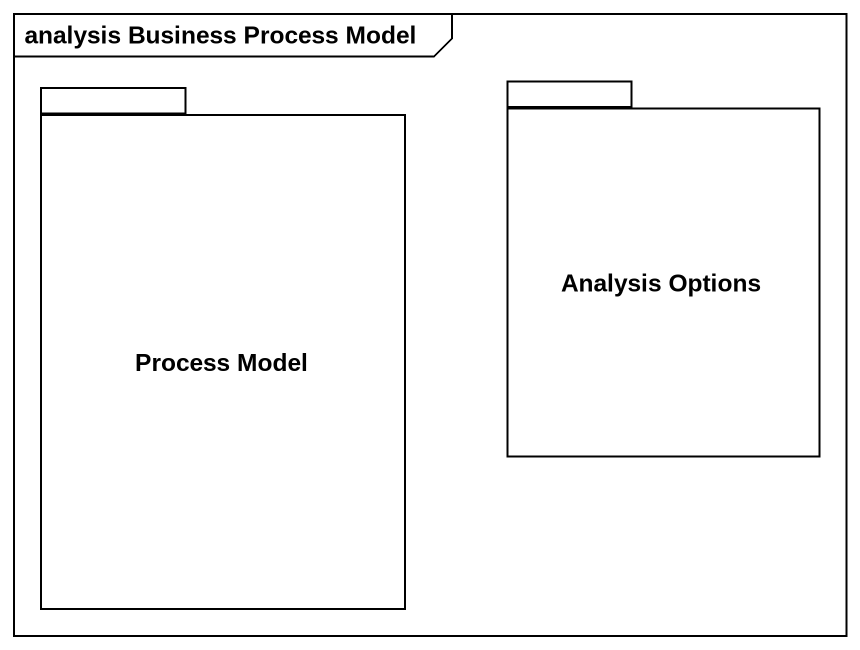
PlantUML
@startuml
mainframe analysis Business Process Model
package "Process Model" as Process_Model {
}
package "Analysis Options" as Analysis_Options {
}
@enduml
